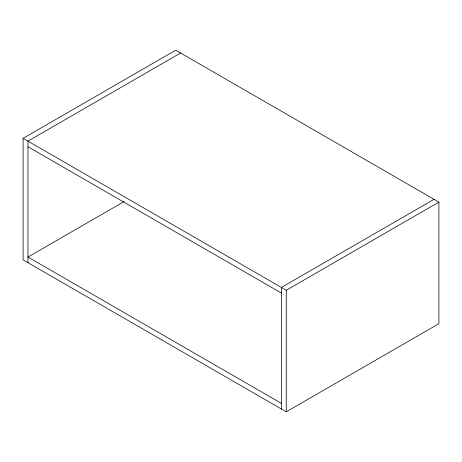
<?xml version="1.0" encoding="UTF-8"?>
<svg xmlns="http://www.w3.org/2000/svg" width="462" height="462" viewBox="0 0 462 462"><rect width="100%" height="100%" fill="white"/><g stroke="black" fill="none" stroke-linecap="round" stroke-linejoin="round"><path stroke-width="0.69" d="M23.1 138.317L175.733 50.196L438.9 202.131L438.9 323.683L286.267 411.804L23.1 259.869L23.1 138.317L286.267 290.257L438.9 202.131M180.602 53.003L27.968 141.129L27.968 262.682M123.908 201.669L27.968 257.057L281.398 403.372M434.032 199.318L281.398 287.445L281.398 408.997M27.968 146.749L281.398 293.064M286.267 290.257L286.267 411.804"/></g></svg>
